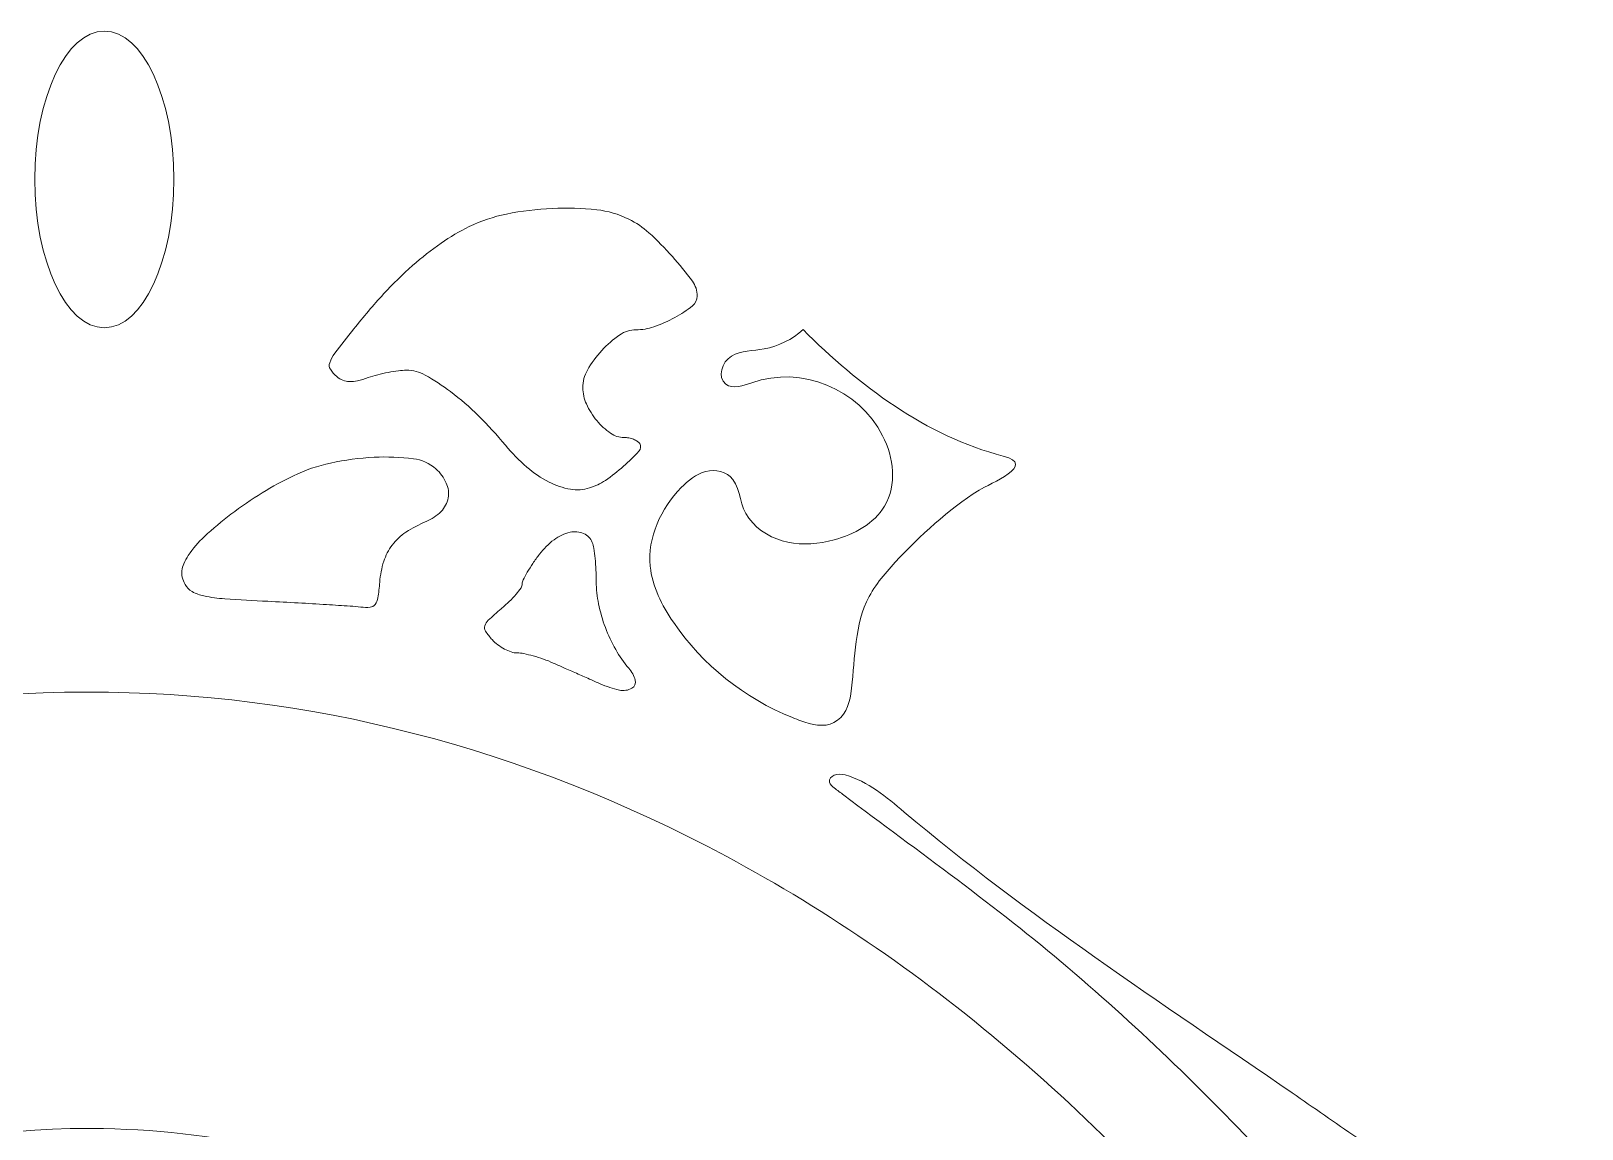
# Model space of a CAD drawing. Header units: millimetres. Extents: x 946 to 1411, y -1945 to 60.
# Drawn here: x 1168.6 to 1319.1, y -66.9 to 39.6 of the extents above; entities that cross this region are included whole.
import ezdxf

# ---------------------------------------------------------------- set-up
doc = ezdxf.new("R2010")
doc.units = ezdxf.units.MM
doc.header["$MEASUREMENT"] = 0
doc.layers.add('Layer 2', color=7, linetype='Continuous')

msp = doc.modelspace()

# ---------------------------------------------------------------- linework, layer by layer
at = {"layer": 'Layer 2', "lineweight": 0}
for points, knots in [([(1175.75, 39.59), (1179.48, 39.59), (1182.49, 33.15), (1182.49, 25.21), (1182.49, 17.26), (1179.48, 10.82), (1175.75, 10.82), (1172.03, 10.82), (1169.01, 17.26), (1169.01, 25.21), (1169.01, 33.15), (1172.03, 39.59), (1175.75, 39.59)], [0, 0, 0, 0, 1, 1, 1, 2, 2, 2, 3, 3, 3, 4, 4, 4, 4]), ([(1197.61, 7.43), (1197.72, 7.76), (1197.89, 8.06), (1198.1, 8.34), (1198.7, 9.13), (1199.32, 9.92), (1199.94, 10.7), (1200.87, 11.87), (1201.83, 13), (1202.84, 14.1), (1203.73, 15.06), (1204.67, 15.98), (1205.65, 16.86), (1206.53, 17.63), (1207.45, 18.36), (1208.41, 19.03), (1209.28, 19.63), (1210.19, 20.16), (1211.14, 20.62), (1212.29, 21.18), (1213.5, 21.59), (1214.74, 21.84), (1216.21, 22.14), (1217.7, 22.32), (1219.19, 22.39), (1220.63, 22.46), (1222.07, 22.42), (1223.5, 22.26), (1224.58, 22.14), (1225.63, 21.84), (1226.61, 21.35), (1227.32, 21), (1227.98, 20.55), (1228.57, 20.02), (1229.37, 19.3), (1230.12, 18.53), (1230.84, 17.73), (1231.52, 16.96), (1232.17, 16.16), (1232.78, 15.33), (1233.09, 14.91), (1233.25, 14.4), (1233.25, 13.89), (1233.25, 13.52), (1233.08, 13.17), (1232.79, 12.94), (1232.25, 12.52), (1231.68, 12.14), (1231.08, 11.81), (1230.42, 11.46), (1229.74, 11.15), (1229.04, 10.91), (1228.48, 10.72), (1227.9, 10.62), (1227.31, 10.62), (1226.75, 10.62), (1226.2, 10.45), (1225.74, 10.13), (1225.1, 9.69), (1224.52, 9.19), (1223.99, 8.61), (1223.46, 8.03), (1222.99, 7.39), (1222.6, 6.71), (1222.31, 6.19), (1222.15, 5.6), (1222.15, 5), (1222.16, 4.46), (1222.27, 3.92), (1222.5, 3.43), (1222.76, 2.85), (1223.1, 2.3), (1223.51, 1.81), (1223.9, 1.34), (1224.35, 0.93), (1224.85, 0.58), (1225.23, 0.32), (1225.68, 0.17), (1226.15, 0.17), (1226.3, 0.17), (1226.46, 0.16), (1226.62, 0.13), (1226.77, 0.1), (1226.92, 0.06), (1227.07, 0), (1227.2, -0.05), (1227.33, -0.12), (1227.44, -0.19), (1227.53, -0.25), (1227.61, -0.33), (1227.67, -0.42), (1227.81, -0.65), (1227.78, -0.95), (1227.6, -1.15), (1227.13, -1.66), (1226.63, -2.15), (1226.11, -2.61), (1225.55, -3.1), (1224.96, -3.56), (1224.34, -3.98), (1223.86, -4.3), (1223.35, -4.55), (1222.8, -4.72), (1222.21, -4.91), (1221.57, -4.96), (1220.96, -4.85), (1220.24, -4.72), (1219.54, -4.48), (1218.88, -4.15), (1218.11, -3.75), (1217.38, -3.27), (1216.72, -2.7), (1215.97, -2.05), (1215.28, -1.34), (1214.65, -0.57), (1213.83, 0.42), (1212.95, 1.37), (1212.03, 2.28), (1211.18, 3.12), (1210.28, 3.9), (1209.33, 4.62), (1208.54, 5.21), (1207.72, 5.75), (1206.85, 6.23), (1206.3, 6.54), (1205.68, 6.7), (1205.05, 6.7), (1204.79, 6.7), (1204.54, 6.68), (1204.28, 6.65), (1203.95, 6.61), (1203.62, 6.55), (1203.29, 6.49), (1202.95, 6.42), (1202.6, 6.34), (1202.26, 6.26), (1201.95, 6.18), (1201.65, 6.08), (1201.35, 5.98), (1201, 5.86), (1200.65, 5.75), (1200.29, 5.67), (1200.03, 5.61), (1199.77, 5.58), (1199.51, 5.59), (1199.29, 5.59), (1199.08, 5.64), (1198.88, 5.72), (1198.67, 5.81), (1198.47, 5.93), (1198.29, 6.08), (1198.05, 6.28), (1197.84, 6.52), (1197.67, 6.79), (1197.56, 6.98), (1197.53, 7.22), (1197.61, 7.43)], [0, 0, 0, 0, 1, 1, 1, 2, 2, 2, 3, 3, 3, 4, 4, 4, 5, 5, 5, 6, 6, 6, 7, 7, 7, 8, 8, 8, 9, 9, 9, 10, 10, 10, 11, 11, 11, 12, 12, 12, 13, 13, 13, 14, 14, 14, 15, 15, 15, 16, 16, 16, 17, 17, 17, 18, 18, 18, 19, 19, 19, 20, 20, 20, 21, 21, 21, 22, 22, 22, 23, 23, 23, 24, 24, 24, 25, 25, 25, 26, 26, 26, 27, 27, 27, 28, 28, 28, 29, 29, 29, 30, 30, 30, 31, 31, 31, 32, 32, 32, 33, 33, 33, 34, 34, 34, 35, 35, 35, 36, 36, 36, 37, 37, 37, 38, 38, 38, 39, 39, 39, 40, 40, 40, 41, 41, 41, 42, 42, 42, 43, 43, 43, 44, 44, 44, 45, 45, 45, 46, 46, 46, 47, 47, 47, 48, 48, 48, 49, 49, 49, 50, 50, 50, 51, 51, 51, 52, 52, 52, 52]), ([(1236.69, -3.89), (1237.5, -5), (1237.36, -6.5), (1238.24, -7.65), (1240.22, -10.23), (1243.59, -10.57), (1246.53, -9.75), (1248.47, -9.21), (1250.39, -8.2), (1251.42, -6.47), (1252.63, -4.43), (1252.32, -1.77), (1251.23, 0.34), (1248.89, 4.89), (1243.39, 7.19), (1238.55, 5.49), (1237.72, 5.19), (1236.72, 4.81), (1236.02, 5.36), (1235.16, 6.02), (1235.64, 7.51), (1236.58, 8.06), (1237.51, 8.62), (1238.66, 8.58), (1239.73, 8.77), (1241.14, 9.02), (1242.46, 9.68), (1243.51, 10.64), (1248.88, 5.27), (1255.47, 0.27), (1262.93, -1.62), (1266.3, -2.47), (1261.62, -4.29), (1260.58, -4.94), (1257.59, -6.83), (1254.86, -9.34), (1252.46, -11.92), (1251.37, -13.08), (1250.33, -14.32), (1249.67, -15.77), (1248.41, -18.54), (1248.57, -21.74), (1248.15, -24.68), (1247.99, -25.8), (1247.52, -26.97), (1246.51, -27.47), (1245.53, -27.97), (1244.34, -27.67), (1243.3, -27.3), (1243.03, -27.2), (1242.76, -27.1), (1242.49, -26.99), (1237.84, -25.13), (1233.76, -21.87), (1230.94, -17.74), (1229.82, -16.1), (1228.88, -14.28), (1228.69, -12.31), (1228.41, -9.51), (1229.73, -6.71), (1231.7, -4.69), (1232.37, -4), (1233.15, -3.36), (1234.08, -3.12), (1235.01, -2.88), (1236.12, -3.11), (1236.69, -3.89)], [0, 0, 0, 0, 1, 1, 1, 2, 2, 2, 3, 3, 3, 4, 4, 4, 5, 5, 5, 6, 6, 6, 7, 7, 7, 8, 8, 8, 9, 9, 9, 10, 10, 10, 11, 11, 11, 12, 12, 12, 13, 13, 13, 14, 14, 14, 15, 15, 15, 16, 16, 16, 17, 17, 17, 18, 18, 18, 19, 19, 19, 20, 20, 20, 21, 21, 21, 22, 22, 22, 22]), ([(1183.26, -12.74), (1183.29, -12.51), (1183.35, -12.28), (1183.45, -12.07), (1183.58, -11.79), (1183.72, -11.53), (1183.89, -11.27), (1184.34, -10.6), (1184.86, -9.98), (1185.46, -9.43), (1186.28, -8.67), (1187.14, -7.95), (1188.03, -7.27), (1189.01, -6.53), (1190.02, -5.84), (1191.06, -5.19), (1192.04, -4.58), (1193.05, -4.03), (1194.08, -3.54), (1195.24, -2.99), (1196.45, -2.57), (1197.7, -2.3), (1199.09, -2), (1200.5, -1.81), (1201.91, -1.74), (1203.19, -1.68), (1204.47, -1.73), (1205.74, -1.88), (1206.54, -1.97), (1207.3, -2.32), (1207.91, -2.87), (1208.33, -3.25), (1208.67, -3.72), (1208.91, -4.24), (1209.12, -4.69), (1209.19, -5.2), (1209.09, -5.69), (1209, -6.19), (1208.76, -6.65), (1208.41, -7), (1207.99, -7.41), (1207.5, -7.74), (1206.96, -7.97), (1206.28, -8.25), (1205.62, -8.6), (1205, -9.01), (1204.49, -9.35), (1204.04, -9.77), (1203.67, -10.26), (1203.31, -10.73), (1203.03, -11.27), (1202.85, -11.83), (1202.64, -12.49), (1202.51, -13.17), (1202.46, -13.86), (1202.42, -14.37), (1202.36, -14.88), (1202.29, -15.38), (1202.25, -15.61), (1202.16, -15.83), (1202.02, -16.02), (1201.9, -16.17), (1201.72, -16.27), (1201.53, -16.29), (1201.23, -16.32), (1200.92, -16.31), (1200.61, -16.27), (1200.28, -16.23), (1199.94, -16.2), (1199.6, -16.18), (1198.83, -16.13), (1198.07, -16.08), (1197.3, -16.03), (1196.39, -15.97), (1195.47, -15.92), (1194.56, -15.87), (1193.58, -15.81), (1192.6, -15.76), (1191.62, -15.71), (1190.23, -15.65), (1188.83, -15.56), (1187.44, -15.47), (1186.76, -15.42), (1186.08, -15.33), (1185.41, -15.19), (1185.01, -15.11), (1184.63, -14.97), (1184.27, -14.77), (1183.97, -14.61), (1183.74, -14.37), (1183.58, -14.07), (1183.46, -13.85), (1183.37, -13.62), (1183.31, -13.38), (1183.25, -13.17), (1183.24, -12.96), (1183.26, -12.74)], [0, 0, 0, 0, 1, 1, 1, 2, 2, 2, 3, 3, 3, 4, 4, 4, 5, 5, 5, 6, 6, 6, 7, 7, 7, 8, 8, 8, 9, 9, 9, 10, 10, 10, 11, 11, 11, 12, 12, 12, 13, 13, 13, 14, 14, 14, 15, 15, 15, 16, 16, 16, 17, 17, 17, 18, 18, 18, 19, 19, 19, 20, 20, 20, 21, 21, 21, 22, 22, 22, 23, 23, 23, 24, 24, 24, 25, 25, 25, 26, 26, 26, 27, 27, 27, 28, 28, 28, 29, 29, 29, 30, 30, 30, 31, 31, 31, 32, 32, 32, 32]), ([(1212.64, -18.09), (1212.71, -17.89), (1212.82, -17.7), (1212.98, -17.55), (1213.39, -17.17), (1213.81, -16.8), (1214.24, -16.44), (1214.51, -16.21), (1214.77, -15.98), (1215.02, -15.73), (1215.25, -15.51), (1215.47, -15.27), (1215.68, -15.02), (1215.85, -14.82), (1216.01, -14.61), (1216.16, -14.4), (1216.24, -14.29), (1216.28, -14.16), (1216.28, -14.03), (1216.28, -13.89), (1216.31, -13.76), (1216.37, -13.64), (1216.5, -13.39), (1216.63, -13.14), (1216.77, -12.9), (1216.94, -12.6), (1217.12, -12.32), (1217.31, -12.04), (1217.51, -11.73), (1217.72, -11.44), (1217.95, -11.15), (1218.35, -10.62), (1218.83, -10.14), (1219.36, -9.74), (1219.83, -9.39), (1220.36, -9.14), (1220.92, -9.02), (1221.36, -8.92), (1221.82, -8.96), (1222.23, -9.14), (1222.62, -9.3), (1222.92, -9.61), (1223.06, -10), (1223.14, -10.18), (1223.19, -10.38), (1223.22, -10.57), (1223.27, -10.9), (1223.31, -11.22), (1223.34, -11.55), (1223.38, -11.92), (1223.41, -12.3), (1223.43, -12.67), (1223.45, -13.05), (1223.46, -13.43), (1223.46, -13.81), (1223.46, -14.54), (1223.53, -15.26), (1223.68, -15.97), (1223.84, -16.75), (1224.06, -17.51), (1224.34, -18.25), (1224.62, -18.99), (1224.95, -19.71), (1225.34, -20.4), (1225.71, -21.04), (1226.13, -21.64), (1226.61, -22.2), (1226.9, -22.54), (1227.12, -22.94), (1227.24, -23.37), (1227.32, -23.68), (1227.19, -23.99), (1226.91, -24.14), (1226.54, -24.35), (1226.11, -24.41), (1225.7, -24.32), (1225.07, -24.18), (1224.45, -23.98), (1223.85, -23.72), (1223.5, -23.56), (1223.15, -23.4), (1222.79, -23.25), (1222.38, -23.06), (1221.96, -22.88), (1221.54, -22.69), (1221.13, -22.51), (1220.71, -22.33), (1220.3, -22.15), (1219.96, -22), (1219.62, -21.85), (1219.28, -21.7), (1218.97, -21.56), (1218.66, -21.43), (1218.34, -21.32), (1218.01, -21.2), (1217.68, -21.1), (1217.34, -21), (1217.04, -20.92), (1216.74, -20.85), (1216.43, -20.78), (1216.22, -20.74), (1216.01, -20.72), (1215.79, -20.72), (1215.6, -20.72), (1215.41, -20.68), (1215.22, -20.62), (1214.99, -20.55), (1214.77, -20.45), (1214.56, -20.34), (1214.33, -20.22), (1214.11, -20.08), (1213.9, -19.93), (1213.71, -19.78), (1213.53, -19.62), (1213.36, -19.43), (1213.13, -19.18), (1212.92, -18.9), (1212.72, -18.61), (1212.62, -18.46), (1212.59, -18.27), (1212.64, -18.09)], [0, 0, 0, 0, 1, 1, 1, 2, 2, 2, 3, 3, 3, 4, 4, 4, 5, 5, 5, 6, 6, 6, 7, 7, 7, 8, 8, 8, 9, 9, 9, 10, 10, 10, 11, 11, 11, 12, 12, 12, 13, 13, 13, 14, 14, 14, 15, 15, 15, 16, 16, 16, 17, 17, 17, 18, 18, 18, 19, 19, 19, 20, 20, 20, 21, 21, 21, 22, 22, 22, 23, 23, 23, 24, 24, 24, 25, 25, 25, 26, 26, 26, 27, 27, 27, 28, 28, 28, 29, 29, 29, 30, 30, 30, 31, 31, 31, 32, 32, 32, 33, 33, 33, 34, 34, 34, 35, 35, 35, 36, 36, 36, 37, 37, 37, 38, 38, 38, 39, 39, 39, 40, 40, 40, 40]), ([(1073.96, -201), (1072.9, -200.66), (1071.9, -200.04), (1071.29, -199.32), (1069.23, -196.92), (1066.5, -195.7), (1063.18, -195.7), (1063.12, -195.7), (1063.07, -195.7), (1063.02, -195.7), (1060.57, -195.7), (1059.36, -194.58), (1057.89, -192.39), (1057.17, -191.33), (1056.4, -190.29), (1055.66, -189.27), (1054.32, -187.44), (1052.95, -185.57), (1051.83, -183.54), (1051.25, -181.42), (1050.37, -179.5), (1049.22, -177.61), (1049.22, -177.61), (1049.22, -177.62), (1049.22, -177.62), (1049.2, -177.59), (1049.15, -177.5), (1049.14, -177.48), (1049.14, -177.48), (1048.96, -177.2), (1048.96, -177.2), (1048.84, -177.02), (1048.73, -176.83), (1048.61, -176.65), (1048.42, -176.36), (1048.16, -176.07), (1047.86, -175.81), (1047.86, -175.81), (1045.62, -172.97), (1045.62, -172.97), (1044.96, -171.66), (1044.33, -170.31), (1043.52, -169.09), (1042.75, -167.93), (1041.67, -167.06), (1040.49, -166.34), (1039.2, -165.54), (1037.82, -164.87), (1036.63, -163.91), (1036.63, -163.91), (1036.63, -163.91), (1036.63, -163.91), (1036.34, -163.64), (1036.08, -163.35), (1035.85, -163.02), (1035.8, -162.95), (1035.76, -162.88), (1035.71, -162.81), (1035.27, -161.04), (1034.95, -159.28), (1034.15, -157.63), (1033.38, -156.03), (1032.37, -154.57), (1031.32, -153.14), (1030.13, -151.53), (1028.88, -149.95), (1027.89, -148.21), (1027.88, -148.19), (1027.87, -148.18), (1027.86, -148.16), (1027.79, -148.01), (1027.72, -147.86), (1027.65, -147.7), (1027.49, -147.34), (1027.31, -147), (1027.11, -146.66), (1034.62, -125.97), (1044.54, -107.1), (1056.69, -90.42), (1071.48, -70.11), (1088.83, -54.08), (1108.24, -42.75), (1128.3, -31.06), (1149.71, -24.93), (1171.88, -24.53), (1172.64, -24.52), (1173.4, -24.51), (1174.16, -24.51), (1195.53, -24.51), (1216.36, -29.87), (1236.12, -40.47), (1255.93, -51.09), (1273.83, -66.5), (1289.33, -86.26), (1301.14, -101.32), (1311.09, -118.33), (1319.05, -137.01), (1319.03, -137.04), (1319, -137.08), (1318.97, -137.11), (1317.1, -139.48), (1316.22, -142.09), (1316.11, -145.55), (1316.07, -146.51), (1315.86, -147.57), (1315.46, -148.67), (1315.18, -149.43), (1314.84, -150.17), (1314.51, -150.89), (1314.17, -151.64), (1313.81, -152.41), (1313.54, -153.2), (1312.67, -155.66), (1311.87, -158.09), (1311.02, -160.67), (1310.68, -161.67), (1310.35, -162.69), (1310, -163.73), (1308.84, -163.6), (1308.01, -163.92), (1307.38, -164.5), (1306.55, -165.22), (1306.04, -166.39), (1305.59, -167.65), (1305.24, -168.61), (1304.89, -169.57), (1304.55, -170.53), (1303.71, -172.86), (1302.84, -175.28), (1301.91, -177.62), (1301.51, -178.65), (1301.04, -179.67), (1300.32, -180.39), (1299.76, -180.9), (1299.06, -181.24), (1298.12, -181.28), (1293.93, -181.46), (1290.76, -183.15), (1288.16, -185.52), (1286.36, -187.14), (1284.84, -189.09), (1283.43, -191.1), (1282.98, -191.73), (1282.39, -192.26), (1281.82, -192.78), (1281.43, -193.14), (1281.02, -193.5), (1280.66, -193.9), (1280.6, -193.97), (1280.54, -194.03), (1280.47, -194.09), (1279.54, -194.9), (1278.53, -194.72), (1277.47, -194.54), (1276.85, -194.43), (1276.21, -194.31), (1275.59, -194.42), (1274.59, -194.6), (1273.53, -194.58), (1272.5, -194.57), (1270.37, -194.55), (1268.19, -194.52), (1266.4, -196.15), (1266.15, -196.36), (1265.92, -196.6), (1265.69, -196.88), (1265.6, -196.93), (1265.47, -196.95), (1265.33, -196.96), (1265.24, -196.97), (1265.14, -196.98), (1265.05, -197), (1265.05, -197), (1264.66, -197.1), (1264.66, -197.1), (1261.99, -197.78), (1259.25, -198.49), (1257.16, -200.43), (1256.66, -200.88), (1256.19, -201.4), (1255.77, -202.01), (1255.74, -202.05), (1255.71, -202.09), (1255.67, -202.13), (1255.65, -202.14), (1255.63, -202.16), (1255.61, -202.18), (1255.57, -202.21), (1255.53, -202.25), (1255.49, -202.28), (1254.34, -203.36), (1253.19, -203.39), (1251.76, -202.36), (1250.6, -201.52), (1249.31, -200.8), (1247.93, -200.23), (1245.96, -199.41), (1244, -198.67), (1241.92, -197.89), (1241.1, -197.58), (1240.16, -197.23), (1239.32, -196.91), (1239.38, -196.79), (1239.44, -196.67), (1239.5, -196.55), (1239.5, -196.55), (1239.5, -196.55), (1239.5, -196.55), (1239.53, -196.51), (1239.55, -196.46), (1239.58, -196.41), (1239.59, -196.39), (1239.6, -196.37), (1239.61, -196.35), (1239.87, -195.86), (1240.13, -195.36), (1240.41, -194.88), (1240.96, -193.93), (1241.49, -192.97), (1242.01, -192), (1242.26, -191.52), (1242.52, -191.04), (1242.76, -190.55), (1243.26, -189.58), (1243.74, -188.6), (1244.2, -187.61), (1244.88, -186.13), (1245.53, -184.64), (1246.13, -183.13), (1250.35, -172.56), (1252.49, -161.3), (1252.43, -149.88), (1252.42, -148.25), (1252.37, -146.62), (1252.27, -144.98), (1252.24, -144.38), (1252.19, -143.79), (1252.14, -143.19), (1252.13, -143), (1252.11, -142.82), (1252.1, -142.63), (1252.06, -142.22), (1251.39, -136.2), (1251.31, -135.74), (1251.29, -135.62), (1251.27, -135.49), (1251.25, -135.36), (1251.04, -134.15), (1250.81, -132.95), (1250.55, -131.76), (1250.54, -131.7), (1250.28, -130.52), (1250.15, -130), (1250.13, -129.89), (1250.1, -129.78), (1250.08, -129.67), (1249.96, -129.18), (1249.84, -128.69), (1249.71, -128.21), (1249.68, -128.1), (1249.66, -127.99), (1249.63, -127.89), (1249.49, -127.38), (1249.36, -126.87), (1249.21, -126.37), (1249.19, -126.29), (1249.17, -126.22), (1249.15, -126.15), (1248.47, -123.76), (1247.69, -121.41), (1246.81, -119.09), (1246.8, -119.09), (1246.8, -119.09), (1246.8, -119.09), (1246.59, -118.51), (1246.36, -117.94), (1246.13, -117.37), (1246.12, -117.35), (1246.11, -117.33), (1246.1, -117.31), (1243.17, -110.09), (1239.26, -103.28), (1234.43, -97.03), (1226.96, -87.36), (1218.24, -79.9), (1208.5, -74.86), (1198.64, -69.76), (1187.59, -67.06), (1175.66, -66.85), (1175.16, -66.84), (1174.67, -66.83), (1174.18, -66.83), (1155.63, -66.83), (1139.11, -73.24), (1124.98, -85.89), (1123.51, -87.21), (1122.06, -88.59), (1120.64, -90.04), (1113.19, -97.65), (1107.32, -106.61), (1103.19, -116.67), (1102.1, -119.34), (1101.14, -122.06), (1100.32, -124.82), (1100.31, -124.84), (1100.31, -124.86), (1100.3, -124.87), (1099.87, -126.31), (1099.48, -127.77), (1099.12, -129.23), (1099.12, -129.23), (1099.12, -129.23), (1099.12, -129.24), (1099.02, -129.67), (1098.92, -130.11), (1098.82, -130.54), (1098.79, -130.66), (1098.76, -130.78), (1098.74, -130.9), (1098.65, -131.31), (1098.55, -131.73), (1098.47, -132.14), (1098.45, -132.25), (1098.43, -132.36), (1098.4, -132.46), (1098.25, -133.24), (1098.1, -134.02), (1097.96, -134.81), (1097.93, -134.95), (1097.91, -135.1), (1097.88, -135.24), (1097.83, -135.57), (1097.77, -135.9), (1097.72, -136.24), (1097.68, -136.49), (1097.64, -136.75), (1097.6, -137.01), (1097.56, -137.31), (1097.51, -137.62), (1097.47, -137.92), (1097.43, -138.24), (1097.38, -138.55), (1097.34, -138.87), (1097.31, -139.13), (1097.28, -139.39), (1097.24, -139.65), (1097.18, -140.2), (1097.12, -140.75), (1097.06, -141.31), (1097.04, -141.5), (1097.03, -141.69), (1097.01, -141.88), (1096.97, -142.29), (1096.93, -142.71), (1096.9, -143.13), (1096.88, -143.34), (1096.86, -143.56), (1096.85, -143.78), (1096.82, -144.19), (1096.79, -144.6), (1096.77, -145.02), (1096.76, -145.21), (1096.74, -145.4), (1096.73, -145.59), (1096.7, -146.19), (1096.67, -146.79), (1096.65, -147.4), (1096.65, -147.4), (1096.65, -147.4), (1096.65, -147.4), (1096.61, -148.73), (1096.59, -150.06), (1096.61, -151.39), (1096.62, -152.71), (1096.66, -154.04), (1096.73, -155.36), (1097.16, -163.27), (1098.63, -171.04), (1101.13, -178.53), (1104.57, -188.87), (1109.82, -198.24), (1116.73, -206.38), (1117.08, -206.79), (1117.43, -207.21), (1117.78, -207.63), (1118.13, -208.06), (1118.48, -208.49), (1118.85, -208.94), (1118.85, -208.95), (1118.86, -208.96), (1118.87, -208.97), (1119.2, -209.37), (1119.53, -209.78), (1119.89, -210.22), (1118.03, -210.33), (1116.19, -210.43), (1114.41, -210.53), (1110.2, -210.75), (1106.21, -210.97), (1102.21, -211.38), (1096.05, -212.01), (1091.49, -211.18), (1087.43, -208.69), (1086.85, -208.33), (1086.11, -208.23), (1085.4, -208.13), (1084.88, -208.06), (1084.35, -207.99), (1083.87, -207.82), (1083.87, -207.82), (1083.7, -207.76), (1083.7, -207.76), (1082.72, -207.42), (1081.6, -207.03), (1081.07, -206.29), (1079.16, -203.65), (1076.84, -201.92), (1073.96, -201)], [0, 0, 0, 0, 1, 1, 1, 2, 2, 2, 3, 3, 3, 4, 4, 4, 5, 5, 5, 6, 6, 6, 7, 7, 7, 8, 8, 8, 9, 9, 9, 10, 10, 10, 11, 11, 11, 12, 12, 12, 13, 13, 13, 14, 14, 14, 15, 15, 15, 16, 16, 16, 17, 17, 17, 18, 18, 18, 19, 19, 19, 20, 20, 20, 21, 21, 21, 22, 22, 22, 23, 23, 23, 24, 24, 24, 25, 25, 25, 26, 26, 26, 27, 27, 27, 28, 28, 28, 29, 29, 29, 30, 30, 30, 31, 31, 31, 32, 32, 32, 33, 33, 33, 34, 34, 34, 35, 35, 35, 36, 36, 36, 37, 37, 37, 38, 38, 38, 39, 39, 39, 40, 40, 40, 41, 41, 41, 42, 42, 42, 43, 43, 43, 44, 44, 44, 45, 45, 45, 46, 46, 46, 47, 47, 47, 48, 48, 48, 49, 49, 49, 50, 50, 50, 51, 51, 51, 52, 52, 52, 53, 53, 53, 54, 54, 54, 55, 55, 55, 56, 56, 56, 57, 57, 57, 58, 58, 58, 59, 59, 59, 60, 60, 60, 61, 61, 61, 62, 62, 62, 63, 63, 63, 64, 64, 64, 65, 65, 65, 66, 66, 66, 67, 67, 67, 68, 68, 68, 69, 69, 69, 70, 70, 70, 71, 71, 71, 72, 72, 72, 73, 73, 73, 74, 74, 74, 75, 75, 75, 76, 76, 76, 77, 77, 77, 78, 78, 78, 79, 79, 79, 80, 80, 80, 81, 81, 81, 82, 82, 82, 83, 83, 83, 84, 84, 84, 85, 85, 85, 86, 86, 86, 87, 87, 87, 88, 88, 88, 89, 89, 89, 90, 90, 90, 91, 91, 91, 92, 92, 92, 93, 93, 93, 94, 94, 94, 95, 95, 95, 96, 96, 96, 97, 97, 97, 98, 98, 98, 99, 99, 99, 100, 100, 100, 101, 101, 101, 102, 102, 102, 103, 103, 103, 104, 104, 104, 105, 105, 105, 106, 106, 106, 107, 107, 107, 108, 108, 108, 109, 109, 109, 110, 110, 110, 111, 111, 111, 112, 112, 112, 113, 113, 113, 114, 114, 114, 115, 115, 115, 116, 116, 116, 117, 117, 117, 118, 118, 118, 119, 119, 119, 120, 120, 120, 121, 121, 121, 122, 122, 122, 123, 123, 123, 124, 124, 124, 125, 125, 125, 126, 126, 126, 127, 127, 127, 128, 128, 128, 129, 129, 129, 130, 130, 130, 131, 131, 131, 132, 132, 132, 133, 133, 133, 134, 134, 134, 135, 135, 135, 136, 136, 136, 137, 137, 137, 138, 138, 138, 139, 139, 139, 139]), ([(1290.94, -63.38), (1293.03, -64.83), (1295.12, -66.27), (1297.21, -67.72), (1297.72, -68.08), (1298.22, -68.47), (1298.69, -68.88), (1299.02, -69.16), (1299.32, -69.47), (1299.61, -69.79), (1299.74, -69.94), (1299.78, -70.15), (1299.72, -70.35), (1299.47, -71.13), (1297.95, -71.32), (1297.33, -71.69), (1296.97, -71.9), (1296.64, -72.15), (1296.34, -72.44), (1295.81, -72.94), (1295.39, -73.54), (1295.11, -74.21), (1294.93, -74.64), (1294.79, -75.1), (1294.47, -75.44), (1293.65, -76.31), (1292.87, -75.31), (1292.43, -74.63), (1291.48, -73.18), (1290.42, -71.81), (1289.24, -70.54), (1282.97, -63.7), (1276.26, -57.26), (1269.2, -51.23), (1262.22, -45.28), (1254.78, -40.02), (1247.46, -34.51), (1247.15, -34.27), (1246.84, -34.04), (1246.53, -33.8), (1246.34, -33.66), (1246.14, -33.49), (1246.08, -33.26), (1245.93, -32.59), (1246.95, -32.36), (1247.61, -32.55), (1249.8, -33.17), (1251.59, -34.69), (1253.33, -36.15), (1265.26, -46.17), (1278.16, -54.58), (1290.94, -63.38)], [0, 0, 0, 0, 1, 1, 1, 2, 2, 2, 3, 3, 3, 4, 4, 4, 5, 5, 5, 6, 6, 6, 7, 7, 7, 8, 8, 8, 9, 9, 9, 10, 10, 10, 11, 11, 11, 12, 12, 12, 13, 13, 13, 14, 14, 14, 15, 15, 15, 16, 16, 16, 17, 17, 17, 17])]:
    msp.add_open_spline(points, degree=3, knots=knots, dxfattribs=at)

doc.saveas('drawing.dxf')
